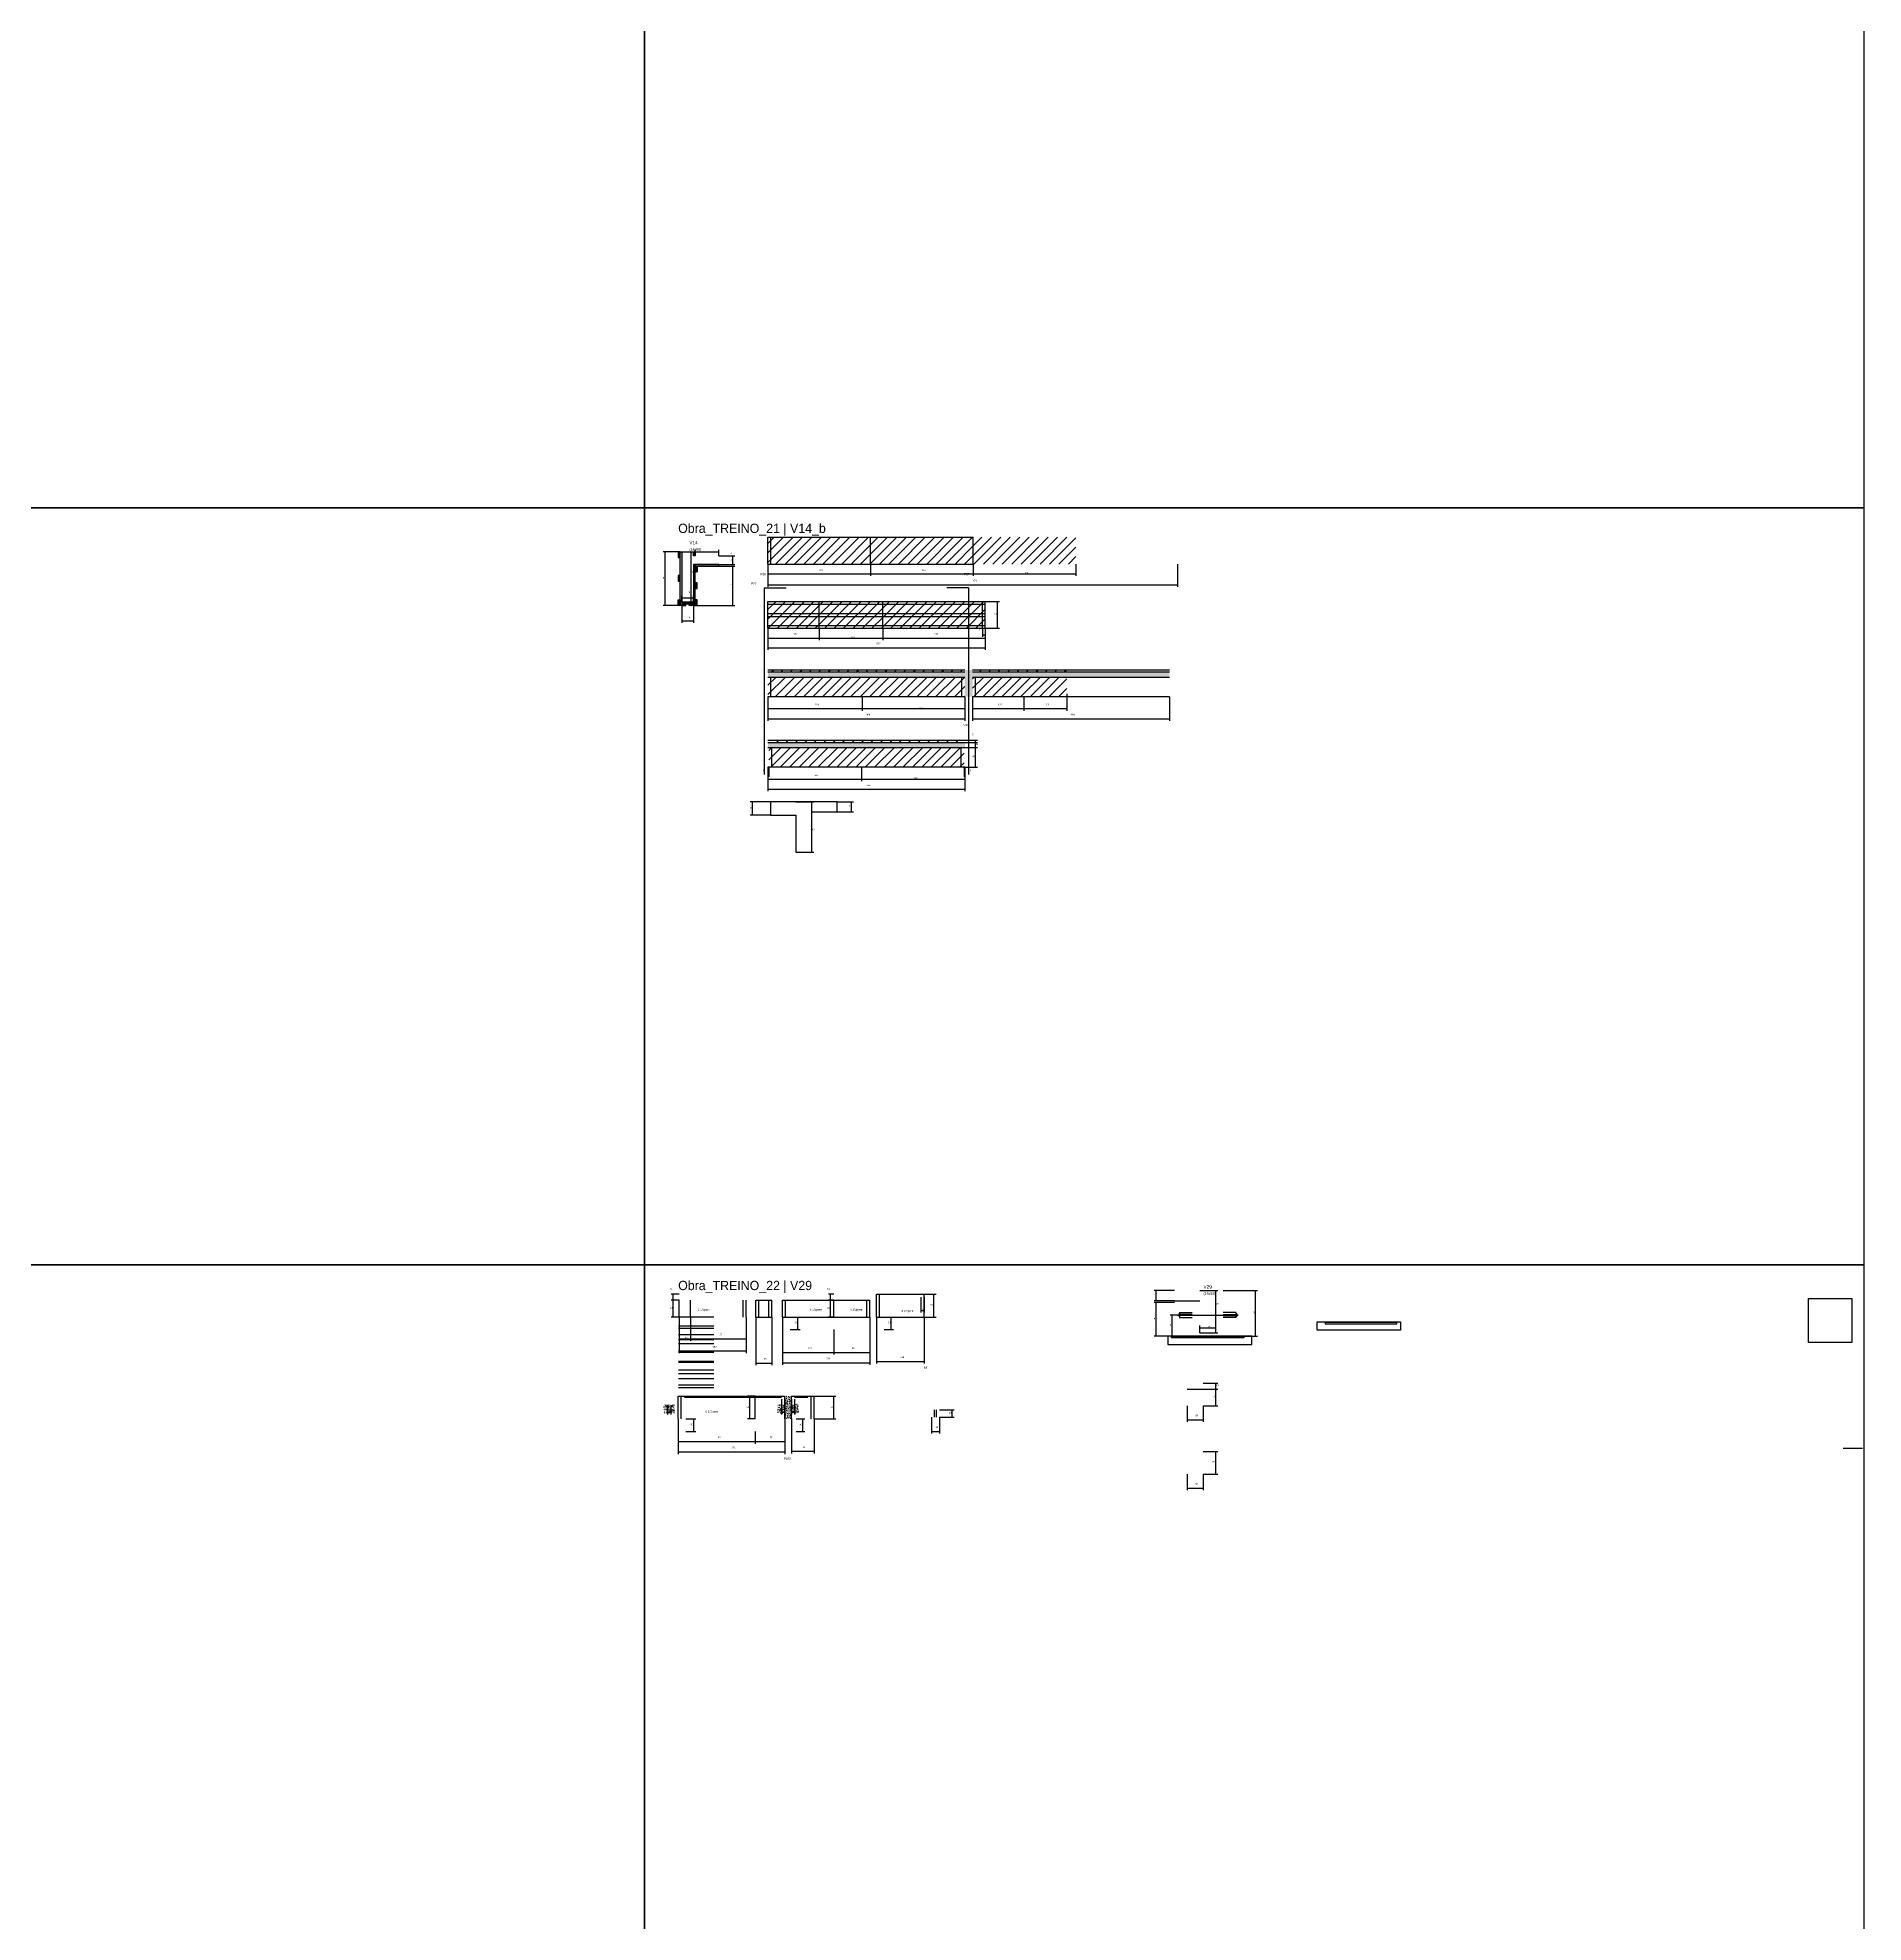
# Model space of a CAD drawing. Header units: metres. Extents: x -41 to 34840, y -36000 to 1848.
# Drawn here: x 13057 to 17398, y -26763 to -22283 of the extents above; entities that cross this region are included whole.
import ezdxf

# ---------------------------------------------------------------- set-up
doc = ezdxf.new("R2010")
doc.units = ezdxf.units.M
for name, color, linetype in [('barrote', 126, 'Continuous'), ('CELL_BORDER', 8, 'Continuous'), ('CONCRETO', 251, 'Continuous'), ('COTA', 4, 'Continuous'), ('Cota Seção (2x)', 4, 'Continuous'), ('Hachura', 253, 'Continuous'), ('LABEL_ID', 3, 'Continuous'), ('Madeira', 126, 'Continuous'), ('NOMENCLATURA', 7, 'Continuous'), ('Painéis', 200, 'Continuous'), ('SARR_2.2x7', 40, 'Continuous'), ('SCO-___-LAJ', 4, 'Continuous'), ('TENSOR', 2, 'Continuous'), ('Texto Seção', 7, 'Continuous')]:
    doc.layers.add(name, color=color, linetype=linetype)

msp = doc.modelspace()

# ---------------------------------------------------------------- hatches: boundary and pattern name
at = {"layer": 'COTA'}
h = msp.add_hatch(dxfattribs=at)
h.set_pattern_fill('AR-CONC', scale=0.03)
h.paths.add_polyline_path([(15279.9, -23802.5), (15747.9, -23802.5), (15747.9, -23790.5), (15279.9, -23790.5), (15279.9, -23785.5), (15261.3, -23785.5), (15261.3, -23790.5), (14793.3, -23790.5), (14793.3, -23802.5), (15261.3, -23802.5), (15261.3, -23849.5), (15279.9, -23849.5)])
h = msp.add_hatch(dxfattribs=at)
h.set_pattern_fill('AR-CONC', scale=0.03)
h.paths.add_polyline_path([(14793.3, -23958), (14793.3, -23970), (15261.8, -23970), (15261.8, -23958)])
h = msp.add_hatch(dxfattribs=at)
h.set_pattern_fill('AR-CONC', scale=0.03)
h.paths.add_polyline_path([(14545.6, -25552.2), (14572, -25552.2), (14572, -25552.2), (14572, -25531.6), (14572, -25531.6), (14545.6, -25531.6), (14545.6, -25531.6), (14545.6, -25552.2)])
h = msp.add_hatch(dxfattribs=at)
h.set_pattern_fill('AR-CONC', scale=0.03)
h.paths.add_polyline_path([(14816.5, -25552.2), (14842.9, -25552.2), (14842.9, -25552.2), (14842.9, -25531.6), (14842.9, -25531.6), (14816.5, -25531.6), (14816.5, -25531.6), (14816.5, -25552.2)])
h = msp.add_hatch(dxfattribs=at)
h.set_pattern_fill('AR-CONC', scale=0.03)
h.paths.add_polyline_path([(14849.3, -25512.4), (14833.2, -25512.4), (14833.2, -25566.4), (14849.3, -25566.4)])
h = msp.add_hatch(dxfattribs=at)
h.set_pattern_fill('AR-CONC', scale=0.03)
h.paths.add_polyline_path([(14840.1, -25552.2), (14866.5, -25552.2), (14866.5, -25552.2), (14866.5, -25531.6), (14866.5, -25531.6), (14840.1, -25531.6), (14840.1, -25531.6), (14840.1, -25552.2)])
at = {"layer": 'Hachura'}
h = msp.add_hatch(dxfattribs=at)
h.set_pattern_fill('ANSI31', scale=5)
h.paths.add_polyline_path([(15037.3, -23534), (15037.3, -23470), (14793.3, -23470), (14793.3, -23534)])
h = msp.add_hatch(dxfattribs=at)
h.set_pattern_fill('ANSI31', scale=5)
h.paths.add_polyline_path([(15037.3, -23470), (15037.3, -23534), (15281.3, -23534), (15281.3, -23470)])
h = msp.add_hatch(dxfattribs=at)
h.set_pattern_fill('ANSI31', scale=5)
h.paths.add_polyline_path([(15525.3, -23534), (15525.3, -23470), (15281.3, -23470), (15281.3, -23534)])
h = msp.add_hatch(dxfattribs=at)
h.set_pattern_fill('ANSI31', scale=0.5)
h.paths.add_polyline_path([(14584.4, -23504.8), (14580, -23504.8), (14580, -23504.8), (14580, -23518.8), (14580, -23518.8), (14584.4, -23518.8), (14584.4, -23518.8), (14584.4, -23504.8)])
h = msp.add_hatch(color=8, dxfattribs=at)
h.dxf.hatch_style = 1
h.paths.add_polyline_path([(14584.4, -23504.8), (14588.4, -23504.8), (14588.4, -23504.8), (14588.4, -23632.8), (14588.4, -23632.8), (14584.4, -23632.8), (14584.4, -23632.8), (14584.4, -23504.8)])
h = msp.add_hatch(color=8, dxfattribs=at)
h.dxf.hatch_style = 1
h.paths.add_polyline_path([(14616.4, -23504.8), (14620.4, -23504.8), (14620.4, -23504.8), (14620.4, -23514.8), (14620.4, -23514.8), (14616.4, -23514.8), (14616.4, -23514.8), (14616.4, -23504.8)])
h = msp.add_hatch(dxfattribs=at)
h.set_pattern_fill('ANSI31', scale=0.5)
h.paths.add_polyline_path([(14580, -23575), (14584.4, -23575), (14584.4, -23575), (14584.4, -23561), (14584.4, -23561), (14580, -23561), (14580, -23561), (14580, -23575)])
h = msp.add_hatch(color=8, dxfattribs=at)
h.dxf.hatch_style = 1
h.paths.add_polyline_path([(14676.4, -23538.8), (14676.4, -23534.8), (14676.4, -23534.8), (14616.4, -23534.8), (14616.4, -23534.8), (14616.4, -23538.8), (14616.4, -23538.8), (14676.4, -23538.8)])
h = msp.add_hatch(color=8, dxfattribs=at)
h.dxf.hatch_style = 1
h.paths.add_polyline_path([(14620.4, -23538.8), (14616.4, -23538.8), (14616.4, -23538.8), (14616.4, -23632.8), (14616.4, -23632.8), (14620.4, -23632.8), (14620.4, -23632.8), (14620.4, -23538.8)])
h = msp.add_hatch(dxfattribs=at)
h.set_pattern_fill('ANSI31', scale=0.5)
h.paths.add_polyline_path([(14620.4, -23538.8), (14624.8, -23538.8), (14624.8, -23538.8), (14624.8, -23552.8), (14624.8, -23552.8), (14620.4, -23552.8), (14620.4, -23552.8), (14620.4, -23538.8)])
h = msp.add_hatch(dxfattribs=at)
h.set_pattern_fill('ANSI31', scale=0.5)
h.paths.add_polyline_path([(14620.4, -23592.3), (14624.8, -23592.3), (14624.8, -23592.3), (14624.8, -23578.3), (14624.8, -23578.3), (14620.4, -23578.3), (14620.4, -23578.3), (14620.4, -23592.3)])
h = msp.add_hatch(dxfattribs=at)
h.set_pattern_fill('ANSI31', scale=0.5)
h.paths.add_polyline_path([(14584.4, -23632.8), (14580, -23632.8), (14580, -23632.8), (14580, -23618.8), (14580, -23618.8), (14584.4, -23618.8), (14584.4, -23618.8), (14584.4, -23632.8)])
h = msp.add_hatch(color=8, dxfattribs=at)
h.dxf.hatch_style = 1
h.paths.add_polyline_path([(14616.4, -23628.4), (14616.4, -23624.8), (14616.4, -23624.8), (14588.4, -23624.8), (14588.4, -23624.8), (14588.4, -23628.4), (14588.4, -23628.4), (14616.4, -23628.4)])
h = msp.add_hatch(dxfattribs=at)
h.set_pattern_fill('ANSI31', scale=0.5)
h.paths.add_polyline_path([(14598.4, -23632.8), (14598.4, -23628.4), (14598.4, -23628.4), (14588.4, -23628.4), (14588.4, -23628.4), (14588.4, -23632.8), (14588.4, -23632.8), (14598.4, -23632.8)])
h = msp.add_hatch(dxfattribs=at)
h.set_pattern_fill('ANSI31', scale=0.5)
h.paths.add_polyline_path([(14606.4, -23632.8), (14606.4, -23628.4), (14606.4, -23628.4), (14616.4, -23628.4), (14616.4, -23628.4), (14616.4, -23632.8), (14616.4, -23632.8), (14606.4, -23632.8)])
h = msp.add_hatch(dxfattribs=at)
h.set_pattern_fill('ANSI31', scale=0.5)
h.paths.add_polyline_path([(14620.4, -23632.8), (14624.8, -23632.8), (14624.8, -23632.8), (14624.8, -23618.8), (14624.8, -23618.8), (14620.4, -23618.8), (14620.4, -23618.8), (14620.4, -23632.8)])
h = msp.add_hatch(dxfattribs=at)
h.set_pattern_fill('ANSI31', scale=5)
h.paths.add_polyline_path([(14915.3, -23686.7), (14915.3, -23622.7), (14793.3, -23622.7), (14793.3, -23686.7)])
h = msp.add_hatch(dxfattribs=at)
h.set_pattern_fill('ANSI31', scale=5)
h.paths.add_polyline_path([(15066.3, -23686.7), (15066.3, -23622.7), (14915.3, -23622.7), (14915.3, -23686.7)])
h = msp.add_hatch(dxfattribs=at)
h.set_pattern_fill('ANSI31', scale=5)
h.paths.add_polyline_path([(15310.3, -23686.7), (15310.3, -23622.7), (15066.3, -23622.7), (15066.3, -23686.7)])
h = msp.add_hatch(dxfattribs=at)
h.set_pattern_fill('ANSI31', scale=5)
h.paths.add_polyline_path([(14793.3, -23785.5), (14793.3, -23790.5), (15017.3, -23790.5), (15017.3, -23785.5)])
h = msp.add_hatch(dxfattribs=at)
h.set_pattern_fill('ANSI31', scale=5)
h.paths.add_polyline_path([(15017.3, -23785.5), (15017.3, -23790.5), (15261.3, -23790.5), (15261.3, -23785.5)])
h = msp.add_hatch(dxfattribs=at)
h.set_pattern_fill('ANSI31', scale=5)
h.paths.add_polyline_path([(15279.9, -23785.5), (15279.9, -23790.5), (15401.9, -23790.5), (15401.9, -23785.5)])
h = msp.add_hatch(dxfattribs=at)
h.set_pattern_fill('ANSI31', scale=5)
h.paths.add_polyline_path([(15503.9, -23790.5), (15503.9, -23785.5), (15401.9, -23785.5), (15401.9, -23790.5)])
h = msp.add_hatch(dxfattribs=at)
h.set_pattern_fill('ANSI31', scale=5)
h.paths.add_polyline_path([(15017.3, -23849.5), (15017.3, -23802.5), (14793.3, -23802.5), (14793.3, -23849.5)])
h = msp.add_hatch(dxfattribs=at)
h.set_pattern_fill('ANSI31', scale=5)
h.paths.add_polyline_path([(15017.3, -23802.5), (15017.3, -23849.5), (15261.3, -23849.5), (15261.3, -23802.5)])
h = msp.add_hatch(dxfattribs=at)
h.set_pattern_fill('ANSI31', scale=5)
h.paths.add_polyline_path([(15401.9, -23849.5), (15401.9, -23802.5), (15279.9, -23802.5), (15279.9, -23849.5)])
h = msp.add_hatch(dxfattribs=at)
h.set_pattern_fill('ANSI31', scale=5)
h.paths.add_polyline_path([(15503.9, -23849.5), (15503.9, -23802.5), (15401.9, -23802.5), (15401.9, -23849.5)])
h = msp.add_hatch(dxfattribs=at)
h.set_pattern_fill('ANSI31', scale=5)
h.paths.add_polyline_path([(15015.8, -23958), (15015.8, -23953), (14795.3, -23953), (14795.3, -23958)])
h = msp.add_hatch(dxfattribs=at)
h.set_pattern_fill('ANSI31', scale=5)
h.paths.add_polyline_path([(15015.8, -23953), (15015.8, -23958), (15259.8, -23958), (15259.8, -23953)])
h = msp.add_hatch(dxfattribs=at)
h.set_pattern_fill('ANSI31', scale=5)
h.paths.add_polyline_path([(15015.8, -24017), (15015.8, -23970), (14795.3, -23970), (14795.3, -24017)])
h = msp.add_hatch(dxfattribs=at)
h.set_pattern_fill('ANSI31', scale=5)
h.paths.add_polyline_path([(15259.8, -24017), (15259.8, -23970), (15015.8, -23970), (15015.8, -24017)])

# ---------------------------------------------------------------- linework, layer by layer
for p, q in [((15770.1, -25316.3), (15770.1, -25322.3)), ((15772.1, -25316.3), (15770.1, -25316.3)), ((15772.1, -25322.3), (15770.1, -25322.3)), ((15772.1, -25313.3), (15772.1, -25325.3)), ((15772.1, -25313.3), (15802.1, -25313.3)), ((15802.1, -25318.3), (15772.1, -25318.3)), ((15802.1, -25320.3), (15772.1, -25320.3)), ((15772.1, -25325.3), (15802.1, -25325.3)), ((15906.1, -25313.3), (15876.1, -25313.3)), ((15876.1, -25318.3), (15906.1, -25318.3)), ((15876.1, -25320.3), (15906.1, -25320.3)), ((15906.1, -25325.3), (15876.1, -25325.3)), ((15906.1, -25313.3), (15906.1, -25325.3)), ((15908.1, -25316.3), (15906.1, -25316.3)), ((15906.1, -25322.3), (15908.1, -25322.3)), ((15908.1, -25316.3), (15908.1, -25322.3))]:
    msp.add_line(p, q)
msp.add_lwpolyline([(17267.3, -25280.2), (17370.8, -25280.2), (17370.8, -25384.3), (17267.3, -25384.3)], close=True)
at = {"layer": 'barrote'}
for points in [[(16297.8, -25355.4), (16099.4, -25355.4), (16099.4, -25335.4), (16297.8, -25335.4)], [(15744.2, -25389.3), (15943.8, -25389.3), (15943.8, -25369.3), (15744.2, -25369.3)]]:
    msp.add_lwpolyline(points, close=True, dxfattribs=at)
at = {"layer": 'CELL_BORDER'}
for points in [[(11600, -23400), (14500, -23400), (14500, -21600), (11600, -21600)], [(14500, -23400), (17400, -23400), (17400, -21600), (14500, -21600)], [(11600, -25200), (14500, -25200), (14500, -23400), (11600, -23400)], [(14500, -25200), (17400, -25200), (17400, -23400), (14500, -23400)], [(11600, -27000), (14500, -27000), (14500, -25200), (11600, -25200)], [(14500, -27000), (17400, -27000), (17400, -25200), (14500, -25200)]]:
    msp.add_lwpolyline(points, close=True, dxfattribs=at)
at = {"layer": 'CONCRETO'}
msp.add_lwpolyline([(14957.8, -24123.1), (14957.8, -24099.1), (14799.8, -24099.1), (14799.8, -24131.1), (14859.8, -24131.1), (14859.8, -24219.1), (14897.8, -24219.1), (14897.8, -24133.1), (14897.8, -24123.1)], close=True, dxfattribs=at)
at = {"layer": 'COTA'}
for p, q in [((14584.4, -23504.8), (14544, -23504.8)), ((14549, -23632.8), (14549, -23504.8)), ((14620.4, -23504.8), (14620.4, -23499.8)), ((14620.4, -23504.8), (14676.4, -23504.8)), ((14676.4, -23514.8), (14676.4, -23499.8)), ((14676.4, -23514.8), (14714.6, -23514.8)), ((14709.6, -23534.8), (14709.6, -23514.8)), ((14676.4, -23534.8), (14714.6, -23534.8)), ((14676.4, -23538.8), (14714.6, -23538.8)), ((14709.6, -23632.8), (14709.6, -23538.8)), ((14793.3, -23534), (14793.3, -23562.2)), ((14793.3, -23534), (14793.3, -23588.1)), ((14793.3, -23557.2), (15037.3, -23557.2)), ((15037.3, -23534), (15037.3, -23562.2)), ((15037.3, -23534), (15037.3, -23562.2)), ((15037.3, -23557.2), (15281.3, -23557.2)), ((15281.3, -23534), (15281.3, -23562.2)), ((15281.3, -23534), (15281.3, -23562.2)), ((15281.3, -23557.2), (15525.3, -23557.2)), ((15525.3, -23534), (15525.3, -23562.2)), ((15767.3, -23534), (15767.3, -23588.1)), ((14793.3, -23583.1), (15767.3, -23583.1)), ((14580, -23632.8), (14544, -23632.8)), ((14588.4, -23632.8), (14588.4, -23673.9)), ((14616.4, -23632.8), (14616.4, -23673.9)), ((14624.8, -23632.8), (14714.6, -23632.8)), ((15310.3, -23622.7), (15344, -23622.7)), ((15339, -23686.7), (15339, -23622.7)), ((14588.4, -23668.9), (14616.4, -23668.9)), ((14793.3, -23686.7), (14793.3, -23715.3)), ((14793.3, -23686.7), (14793.3, -23738.3)), ((14915.3, -23686.7), (14915.3, -23715.3)), ((14915.3, -23686.7), (14915.3, -23715.3)), ((15066.3, -23686.7), (15066.3, -23715.3)), ((15066.3, -23686.7), (15066.3, -23715.3)), ((15303.3, -23686.7), (15303.3, -23706.9)), ((15310.3, -23686.7), (15310.3, -23715.3)), ((15310.3, -23686.7), (15344, -23686.7)), ((15310.3, -23686.7), (15310.3, -23738.3)), ((15310.3, -23686.7), (15310.3, -23706.9)), ((14793.3, -23710.3), (14915.3, -23710.3)), ((14793.3, -23733.3), (15310.3, -23733.3)), ((14915.3, -23710.3), (15066.3, -23710.3)), ((15066.3, -23710.3), (15310.3, -23710.3)), ((15303.3, -23701.9), (15310.3, -23701.9)), ((14793.3, -23849.5), (14793.3, -23882.7)), ((14793.3, -23849.5), (14793.3, -23906.6)), ((14793.3, -23877.7), (15017.3, -23877.7)), ((15017.3, -23849.5), (15017.3, -23882.7)), ((15017.3, -23849.5), (15017.3, -23882.7)), ((15017.3, -23877.7), (15261.3, -23877.7)), ((15261.3, -23849.5), (15261.3, -23882.7)), ((15261.3, -23849.5), (15261.3, -23906.6)), ((15279.9, -23849.5), (15279.9, -23882.7)), ((15279.9, -23849.5), (15279.9, -23906.6)), ((15279.9, -23877.7), (15401.9, -23877.7)), ((15401.9, -23849.5), (15401.9, -23882.7)), ((15401.9, -23849.5), (15401.9, -23882.7)), ((15401.9, -23877.7), (15503.9, -23877.7)), ((15503.9, -23842.5), (15503.9, -23882.7)), ((15747.9, -23849.5), (15747.9, -23906.6)), ((14793.3, -23901.6), (15261.3, -23901.6)), ((15279.9, -23901.6), (15747.9, -23901.6)), ((15258.7, -23953), (15291.8, -23953)), ((15258.7, -23958), (15291.8, -23958)), ((15258.7, -23958), (15291.8, -23958)), ((15286.8, -23958), (15286.8, -23953)), ((15286.8, -23970), (15286.8, -23958)), ((15258.7, -23970), (15291.8, -23970)), ((15258.7, -23970), (15291.8, -23970)), ((15286.8, -24017), (15286.8, -23970)), ((14793.3, -24017), (14793.3, -24050.2)), ((14793.3, -24017), (14793.3, -24074.1)), ((14793.3, -24017), (14793.3, -24039.5)), ((14793.3, -24034.5), (14795.3, -24034.5)), ((14793.3, -24045.2), (15015.8, -24045.2)), ((14795.3, -24017), (14795.3, -24039.5)), ((15015.8, -24017), (15015.8, -24050.2)), ((15015.8, -24017), (15015.8, -24050.2)), ((15015.8, -24045.2), (15261.8, -24045.2)), ((15258.7, -24017), (15291.8, -24017)), ((15259.8, -24017), (15259.8, -24039.5)), ((15259.8, -24034.5), (15261.8, -24034.5)), ((15261.8, -24017), (15261.8, -24050.2)), ((15261.8, -24017), (15261.8, -24074.1)), ((15261.8, -24017), (15261.8, -24039.5)), ((14799.8, -24099.1), (14751.4, -24099.1)), ((14756.4, -24131.1), (14756.4, -24099.1)), ((14793.3, -24069.1), (15261.8, -24069.1)), ((14957.8, -24099.1), (14997.2, -24099.1)), ((14992.2, -24123.1), (14992.2, -24099.1)), ((14799.8, -24131.1), (14751.4, -24131.1)), ((14957.8, -24123.1), (14997.2, -24123.1)), ((15760.1, -25261.3), (15711.7, -25261.3)), ((15716.7, -25285.3), (15716.7, -25261.3)), ((15876.1, -25261.3), (15957.5, -25261.3)), ((15952.5, -25369.3), (15952.5, -25261.3)), ((14582, -25270), (14563.2, -25270)), ((14582, -25284), (14563.2, -25284)), ((14582, -25284), (14563.2, -25284)), ((14568.2, -25284), (14568.2, -25270)), ((14568.2, -25324), (14568.2, -25284)), ((14949.8, -25270), (14937.1, -25270)), ((14949.8, -25284), (14937.1, -25284)), ((14949.8, -25284), (14937.1, -25284)), ((14942.1, -25284), (14942.1, -25270)), ((14942.1, -25324), (14942.1, -25284)), ((15157.3, -25277), (15157.3, -25313.1)), ((15157.3, -25308.1), (15164.8, -25308.1)), ((15164.8, -25270), (15193.1, -25270)), ((15164.8, -25277), (15164.8, -25313.1)), ((15188.1, -25324), (15188.1, -25270)), ((15760.1, -25285.3), (15711.7, -25285.3)), ((15760.1, -25289.3), (15711.7, -25289.3)), ((15716.7, -25369.3), (15716.7, -25289.3)), ((14582, -25324), (14563.2, -25324)), ((14582, -25324), (14582, -25380.8)), ((14582, -25354), (14582, -25409.7)), ((14609.5, -25324), (14609.5, -25380.8)), ((14609.5, -25324), (14609.5, -25380.8)), ((14741.5, -25324), (14741.5, -25409.7)), ((14741.5, -25324), (14741.5, -25380.8)), ((14764.6, -25324), (14764.6, -25438.8)), ((14802.6, -25324), (14802.6, -25438.8)), ((14827.8, -25324), (14827.8, -25413.3)), ((14827.8, -25324), (14827.8, -25437.9)), ((14846.3, -25324), (14869.8, -25324)), ((14846.3, -25354), (14869.8, -25354)), ((14864.8, -25354), (14864.8, -25324)), ((14949.8, -25324), (14937.1, -25324)), ((14949.8, -25354), (14949.8, -25413.3)), ((14949.8, -25354), (14949.8, -25413.3)), ((15035.8, -25324), (15035.8, -25413.3)), ((15035.8, -25324), (15035.8, -25437.9)), ((15051.3, -25324), (15051.3, -25434.6)), ((15069.8, -25324), (15091.8, -25324)), ((15069.8, -25354), (15091.8, -25354)), ((15086.8, -25354), (15086.8, -25324)), ((15164.8, -25324), (15164.8, -25434.6)), ((15164.8, -25324), (15193.1, -25324)), ((15767.1, -25319.3), (15749.5, -25319.3)), ((15754.5, -25369.3), (15754.5, -25319.3)), ((14582, -25375.8), (14609.5, -25375.8)), ((14609.5, -25375.8), (14741.5, -25375.8)), ((15782.1, -25369.3), (15711.7, -25369.3)), ((15767.1, -25369.3), (15749.5, -25369.3)), ((15896.1, -25369.3), (15957.5, -25369.3)), ((14582, -25404.7), (14741.5, -25404.7)), ((14764.6, -25433.8), (14802.6, -25433.8)), ((14827.8, -25408.3), (14949.8, -25408.3)), ((14827.8, -25432.9), (15035.8, -25432.9)), ((14949.8, -25408.3), (15035.8, -25408.3)), ((15051.3, -25429.6), (15164.8, -25429.6)), ((15828.4, -25481.1), (15863.5, -25481.1)), ((15858.5, -25495.1), (15858.5, -25481.1)), ((14554.8, -25533.4), (14554.8, -25555.5)), ((14562.3, -25533.4), (14562.3, -25555.5)), ((14763, -25512.4), (14745.2, -25512.4)), ((14750.2, -25566.4), (14750.2, -25512.4)), ((14825.7, -25519.4), (14825.7, -25555.5)), ((14833.2, -25519.4), (14833.2, -25555.5)), ((14849.3, -25519.4), (14849.3, -25555.5)), ((14856.8, -25519.4), (14856.8, -25555.5)), ((14903.3, -25512.4), (14955.1, -25512.4)), ((14950.1, -25566.4), (14950.1, -25512.4)), ((15790.4, -25535.1), (15790.4, -25573.5)), ((15828.4, -25495.1), (15863.5, -25495.1)), ((15828.4, -25495.1), (15863.5, -25495.1)), ((15828.4, -25535.1), (15828.4, -25573.5)), ((15828.4, -25535.1), (15863.5, -25535.1)), ((15858.5, -25535.1), (15858.5, -25495.1)), ((14554.8, -25550.5), (14562.3, -25550.5)), ((14580, -25566.4), (14580, -25625.1)), ((14580, -25566.4), (14580, -25649.7)), ((14598.5, -25566.4), (14622, -25566.4)), ((14617, -25596.4), (14617, -25566.4)), ((14763, -25566.4), (14745.2, -25566.4)), ((14825.7, -25550.5), (14833.2, -25550.5)), ((14833.2, -25566.4), (14833.2, -25625.1)), ((14833.2, -25566.4), (14833.2, -25649.7)), ((14849.3, -25550.5), (14856.8, -25550.5)), ((14849.3, -25566.4), (14849.3, -25648.2)), ((14860.3, -25566.4), (14881.3, -25566.4)), ((14876.3, -25596.4), (14876.3, -25566.4)), ((14903.3, -25566.4), (14903.3, -25648.2)), ((14903.3, -25566.4), (14955.1, -25566.4)), ((15182.4, -25562.4), (15182.4, -25600.8)), ((15201.4, -25544.4), (15236.6, -25544.4)), ((15201.4, -25562.4), (15201.4, -25600.8)), ((15201.4, -25562.4), (15236.6, -25562.4)), ((15231.6, -25562.4), (15231.6, -25544.4)), ((15790.4, -25568.5), (15828.4, -25568.5)), ((14580, -25620.1), (14763, -25620.1)), ((14598.5, -25596.4), (14622, -25596.4)), ((14763, -25596.4), (14763, -25625.1)), ((14763, -25596.4), (14763, -25625.1)), ((14763, -25620.1), (14833.2, -25620.1)), ((14860.3, -25596.4), (14881.3, -25596.4)), ((15182.4, -25595.8), (15201.4, -25595.8)), ((14580, -25644.7), (14833.2, -25644.7)), ((14849.3, -25643.2), (14903.3, -25643.2)), ((15828.4, -25643.4), (15863.5, -25643.4)), ((15858.5, -25697.4), (15858.5, -25643.4)), ((15790.4, -25697.4), (15790.4, -25735.8)), ((15828.4, -25697.4), (15828.4, -25735.8)), ((15828.4, -25697.4), (15863.5, -25697.4)), ((15790.4, -25730.8), (15828.4, -25730.8))]:
    msp.add_line(p, q, dxfattribs=at)
at = {"layer": 'Cota Seção (2x)'}
for p, q in [((14588.4, -23504.8), (14615.7, -23504.8)), ((14610.7, -23624.8), (14610.7, -23504.8)), ((14588.4, -23624.8), (14588.4, -23609.4)), ((14616.4, -23624.8), (14616.4, -23609.4)), ((14588.4, -23614.4), (14616.4, -23614.4)), ((14588.4, -23624.8), (14615.7, -23624.8)), ((14859.8, -24099.1), (14902.8, -24099.1)), ((14897.8, -24219.1), (14897.8, -24099.1)), ((14859.8, -24219.1), (14902.8, -24219.1)), ((15820.1, -25261.3), (15863.1, -25261.3)), ((15858.1, -25361.3), (15858.1, -25261.3)), ((15820.1, -25361.3), (15820.1, -25344.5)), ((15820.1, -25349.5), (15858.1, -25349.5)), ((15858.1, -25361.3), (15858.1, -25344.5)), ((15820.1, -25361.3), (15863.1, -25361.3))]:
    msp.add_line(p, q, dxfattribs=at)
at = {"layer": 'Madeira'}
for points in [[(14584.4, -23504.8), (14580, -23504.8), (14580, -23518.8), (14584.4, -23518.8)], [(14580, -23575), (14584.4, -23575), (14584.4, -23561), (14580, -23561)], [(14620.4, -23538.8), (14624.8, -23538.8), (14624.8, -23552.8), (14620.4, -23552.8)], [(14620.4, -23592.3), (14624.8, -23592.3), (14624.8, -23578.3), (14620.4, -23578.3)], [(14584.4, -23632.8), (14580, -23632.8), (14580, -23618.8), (14584.4, -23618.8)], [(14598.4, -23632.8), (14598.4, -23628.4), (14588.4, -23628.4), (14588.4, -23632.8)], [(14606.4, -23632.8), (14606.4, -23628.4), (14616.4, -23628.4), (14616.4, -23632.8)], [(14620.4, -23632.8), (14624.8, -23632.8), (14624.8, -23618.8), (14620.4, -23618.8)]]:
    msp.add_lwpolyline(points, close=True, dxfattribs=at)
at = {"layer": 'NOMENCLATURA'}
for p, q in [((14784.6, -23590.2), (14836.5, -23590.2)), ((14784.6, -23590.2), (14784.6, -24034.5)), ((15270.6, -23590.2), (15218.7, -23590.2)), ((15270.6, -23590.2), (15270.6, -24034.5)), ((17395.7, -25636.3), (17350, -25636.3))]:
    msp.add_line(p, q, dxfattribs=at)
at = {"layer": 'Painéis'}
for p, q in [((14793.3, -23470), (15281.3, -23470)), ((14793.3, -23534), (14793.3, -23470)), ((15037.3, -23534), (15037.3, -23470)), ((15281.3, -23534), (15281.3, -23470)), ((14616.4, -23534.8), (14676.4, -23534.8)), ((14793.3, -23534), (15281.3, -23534)), ((14588.4, -23624.8), (14616.4, -23624.8)), ((14793.3, -23622.7), (15310.3, -23622.7)), ((14793.3, -23686.7), (14793.3, -23622.7)), ((14915.3, -23686.7), (14915.3, -23622.7)), ((15066.3, -23686.7), (15066.3, -23622.7)), ((15310.3, -23686.7), (15310.3, -23622.7)), ((14793.3, -23686.7), (15310.3, -23686.7)), ((14582, -25324), (14582, -25284)), ((14609.5, -25324), (14609.5, -25284)), ((14741.5, -25324), (14741.5, -25284)), ((14764.6, -25284), (14802.6, -25284)), ((14764.6, -25324), (14764.6, -25284)), ((14802.6, -25324), (14802.6, -25284)), ((14827.8, -25284), (15035.8, -25284)), ((14827.8, -25324), (14827.8, -25284)), ((14949.8, -25324), (14949.8, -25284)), ((15035.8, -25324), (15035.8, -25284)), ((15051.3, -25270), (15164.8, -25270)), ((15051.3, -25324), (15051.3, -25270)), ((15164.8, -25324), (15164.8, -25270)), ((15760.1, -25285.3), (15820.1, -25285.3)), ((14764.6, -25324), (14802.6, -25324)), ((14827.8, -25324), (15035.8, -25324)), ((15051.3, -25324), (15164.8, -25324)), ((15820.1, -25361.3), (15858.1, -25361.3)), ((14580, -25512.4), (14833.2, -25512.4)), ((14580, -25566.4), (14580, -25512.4)), ((14763, -25566.4), (14763, -25512.4)), ((14833.2, -25566.4), (14833.2, -25512.4)), ((14849.3, -25512.4), (14903.3, -25512.4)), ((14849.3, -25566.4), (14849.3, -25512.4)), ((14903.3, -25566.4), (14903.3, -25512.4)), ((15790.4, -25495.1), (15828.4, -25495.1))]:
    msp.add_line(p, q, dxfattribs=at)
for points in [[(14584.4, -23504.8), (14588.4, -23504.8), (14588.4, -23632.8), (14584.4, -23632.8)], [(14616.4, -23504.8), (14620.4, -23504.8), (14620.4, -23514.8), (14616.4, -23514.8)], [(14676.4, -23538.8), (14676.4, -23534.8), (14616.4, -23534.8), (14616.4, -23538.8)], [(14620.4, -23538.8), (14616.4, -23538.8), (14616.4, -23632.8), (14620.4, -23632.8)], [(14616.4, -23628.4), (14616.4, -23624.8), (14588.4, -23624.8), (14588.4, -23628.4)]]:
    msp.add_lwpolyline(points, close=True, dxfattribs=at)
for points in [[(14793.3, -23785.5), (15261.3, -23785.5)], [(15279.9, -23785.5), (15747.9, -23785.5)], [(14793.3, -23790.5), (15261.3, -23790.5)], [(14793.3, -23802.5), (15261.3, -23802.5)], [(15279.9, -23790.5), (15747.9, -23790.5)], [(15279.9, -23802.5), (15747.9, -23802.5)], [(15261.3, -23849.5), (14793.3, -23849.5)], [(15747.9, -23849.5), (15279.9, -23849.5)], [(14793.3, -23953), (15261.8, -23953)], [(14793.3, -23958), (15261.8, -23958)], [(14793.3, -23970), (15261.8, -23970)], [(15261.8, -24017), (14793.3, -24017)]]:
    msp.add_lwpolyline(points, dxfattribs=at)
at = {"layer": 'SARR_2.2x7'}
for p, q in [((14800.3, -23534), (14800.3, -23470)), ((14793.3, -23629.7), (14915.3, -23629.7)), ((14793.3, -23651.7), (14915.3, -23651.7)), ((14915.3, -23629.7), (15066.3, -23629.7)), ((14915.3, -23651.7), (15066.3, -23651.7)), ((15066.3, -23629.7), (15310.3, -23629.7)), ((15066.3, -23651.7), (15310.3, -23651.7)), ((15303.3, -23686.7), (15303.3, -23622.7)), ((14793.3, -23658.7), (14915.3, -23658.7)), ((14793.3, -23679.7), (14915.3, -23679.7)), ((14915.3, -23658.7), (15066.3, -23658.7)), ((14915.3, -23679.7), (15066.3, -23679.7)), ((15066.3, -23658.7), (15310.3, -23658.7)), ((15066.3, -23679.7), (15310.3, -23679.7)), ((14800.3, -23849.5), (14800.3, -23802.5)), ((15254.3, -23849.5), (15254.3, -23802.5)), ((15286.9, -23849.5), (15286.9, -23802.5)), ((14802.3, -24017), (14802.3, -23970)), ((15252.8, -24017), (15252.8, -23970)), ((14734.5, -25324), (14734.5, -25284)), ((14771.6, -25324), (14771.6, -25284)), ((14795.6, -25324), (14795.6, -25284)), ((14834.8, -25324), (14834.8, -25284)), ((15028.8, -25324), (15028.8, -25284)), ((15058.3, -25324), (15058.3, -25270)), ((14581, -25323.9), (14665, -25323.9)), ((14581, -25344.9), (14665, -25344.9)), ((14581, -25350.8), (14665, -25350.8)), ((14581, -25365.9), (14665, -25365.9)), ((14581, -25377.7), (14665, -25377.7)), ((14581, -25386.8), (14665, -25386.8)), ((14581, -25404.7), (14665, -25404.7)), ((14581, -25407.7), (14665, -25407.7)), ((14581, -25428.7), (14665, -25428.7)), ((14581, -25431.6), (14665, -25431.6)), ((14581, -25449.6), (14665, -25449.6)), ((14581, -25458.5), (14665, -25458.5)), ((14581, -25470.5), (14665, -25470.5)), ((14581, -25485.5), (14665, -25485.5)), ((14581, -25491.5), (14665, -25491.5)), ((14587, -25566.4), (14587, -25512.4)), ((14595, -25514.6), (14763, -25514.6)), ((14763, -25514.6), (14825.7, -25514.6)), ((14856.8, -25514.6), (14888.3, -25514.6)), ((14896.3, -25566.4), (14896.3, -25512.4)), ((15189.4, -25562.4), (15189.4, -25544.4)), ((15194.4, -25562.4), (15194.4, -25544.4))]:
    msp.add_line(p, q, dxfattribs=at)
at = {"layer": 'SCO-___-LAJ'}
for points in [[(16288.8, -25336.8), (16118.3, -25336.8), (16118.3, -25340), (16288.8, -25340)], [(15753.2, -25370.6), (15924.9, -25370.6), (15924.9, -25373.8), (15753.2, -25373.8)]]:
    msp.add_lwpolyline(points, close=True, dxfattribs=at)
at = {"layer": 'TENSOR'}
msp.add_line((15767.1, -25319.3), (15911.4, -25319.3), dxfattribs=at)

# ---------------------------------------------------------------- texts
at = {"layer": 'COTA'}
for s, p in [('5', (14704.1, -23509.8)), ('10', (14704.1, -23524.8)), ('64', (14543.5, -23568.8)), ('244', (14915.3, -23549.7)), ('244', (15159.3, -23549.7)), ('244', (15403.3, -23557.2)), ('47', (14704.1, -23585.8)), ('974', (15280.3, -23575.5)), ('64', (15330.9, -23654.7)), ('14', (14602.4, -23663.4)), ('122', (14854.3, -23702.2)), ('244', (15188.3, -23702.2)), ('7', (15294.7, -23694.3)), ('151', (14990.6, -23710.3)), ('517', (15051.8, -23725.2)), ('224', (14905.3, -23870.1)), ('244', (15152.9, -23877.7)), ('122', (15340.9, -23870.1)), ('102', (15452.9, -23870.1)), ('468', (15027.3, -23894)), ('468', (15513.9, -23894)), ('5', (15279.2, -23941.2)), ('12', (15286.8, -23964)), ('47', (15279.3, -23993.5)), ('2', (14781.6, -24027)), ('222', (14904.6, -24037.6)), ('468', (15027.6, -24061.5)), ('246', (15139.8, -24045.2)), ('2', (15273.6, -24027)), ('16', (14750.9, -24115.1)), ('12', (14986.7, -24111.1)), ('14', (14560.1, -25259)), ('14', (14934, -25259)), ('40', (14560.1, -25304)), ('40', (14934, -25304)), ('8', (15161.1, -25308.1)), ('54', (15180, -25297)), ('12', (15711.2, -25273.3)), ('54', (15947, -25315.3)), ('30', (14856.5, -25339)), ('30', (15078.6, -25339)), ('40', (15711.2, -25329.3)), ('25', (15749, -25344.3)), ('28', (14595.8, -25375.8)), ('160', (14661.8, -25396.6)), ('132', (14675.5, -25367.6)), ('122', (14888.8, -25400.3)), ('86', (14992.8, -25400.2)), ('38', (14783.6, -25425.6)), ('208', (14931.8, -25424.7)), ('114', (15108.1, -25421.4)), ('14', (15858.5, -25488.1)), ('54', (14742.1, -25539.4)), ('54', (14942, -25539.4)), ('40', (15850.4, -25515.1)), ('8', (14558.5, -25550.5)), ('30', (14608.8, -25581.4)), ('8', (14829.4, -25550.5)), ('8', (14853, -25550.5)), ('30', (14868.1, -25581.4)), ('18', (15223.5, -25553.4)), ('38', (15809.4, -25560.3)), ('183', (14671.5, -25611.9)), ('70', (14798.1, -25612)), ('19', (15191.9, -25587.8)), ('253', (14706.6, -25636.5)), ('54', (14876.3, -25635.1)), ('54', (15850.4, -25670.4)), ('38', (15809.4, -25722.6))]:
    msp.add_text(s, height=4, dxfattribs=at).set_placement(p)
at = {"layer": 'Cota Seção (2x)'}
for s, p in [('60', (14610.7, -23554.5)), ('14', (14602.4, -23602.9)), ('60', (14897.8, -24166.7)), ('50', (15858.1, -25294.8)), ('19', (15839.1, -25349.5))]:
    msp.add_text(s, height=4, dxfattribs=at).set_placement(p)
at = {"layer": 'LABEL_ID'}
for s, p in [('Obra_TREINO_21 | V14_b', (14580, -23460)), ('Obra_TREINO_22 | V29', (14580, -25260))]:
    msp.add_text(s, height=22, dxfattribs=at).set_placement(p)
at = {"layer": 'NOMENCLATURA'}
for s, p in [('P28', (14775.9, -23560.5)), ('P27', (15259.9, -23560.5)), ('P27', (14753.7, -23583.2)), ('P29', (15255.5, -23918.9)), ('6 1/2pont', (14626.4, -25308.8)), ('5 1/2pont', (14892.8, -25308.8)), ('4 1/2pont', (14988.9, -25308.8)), ('4 1/2pont', (15110.5, -25312.2)), ('P8', (15163.8, -25447.2)), ('6 1/2pont', (14645, -25551.2)), ('P102', (14831.6, -25662.7))]:
    msp.add_text(s, height=5, dxfattribs=at).set_placement(p)
at = {"layer": 'Texto Seção'}
for s, height, p in [('V14', 8, (14606.7, -23487)), ('(14x60)', 6, (14606.7, -23502)), ('V29', 8, (15829.1, -25256.3)), ('(19x50)', 6, (15829.1, -25271.3))]:
    msp.add_text(s, height=height, dxfattribs=at).set_placement(p)

doc.saveas('drawing.dxf')
